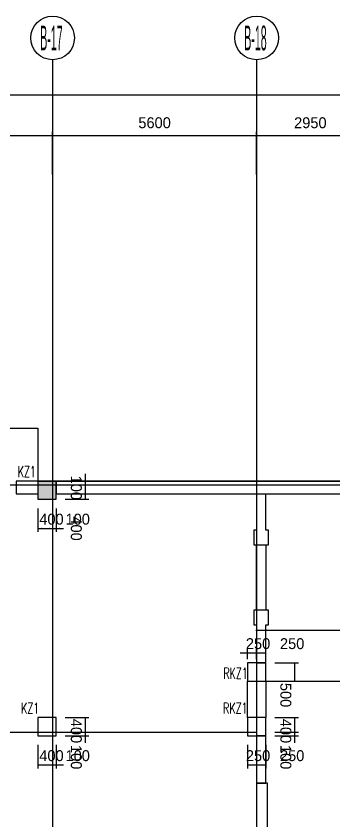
# Model space of a CAD drawing. Extents: x 387171 to 699106, y 11966 to 245688.
# Drawn here: x 592508 to 601229, y 221396 to 243519 of the extents above; entities that cross this region are included whole.
import ezdxf

# ---------------------------------------------------------------- set-up
doc = ezdxf.new("R2010")
doc.units = 0
doc.header["$LTSCALE"] = 100
doc.header["$MEASUREMENT"] = 0
for name, color, linetype in [('COLU', 7, 'Continuous'), ('DIM', 3, 'Continuous'), ('DOTE', 253, 'Continuous'), ('HATCH', 254, 'Continuous'), ('L-AXIS', 3, 'Continuous'), ('NUM', 7, 'Continuous'), ('Q-门框', 6, 'Continuous'), ('WALL', 3, 'Continuous')]:
    doc.layers.add(name, color=color, linetype=linetype)
doc.styles.add('hztxt', font='hztxt')
doc.styles.get("Standard").update_dxf_attribs({"font": 'standard'})
doc.dimstyles.get("Standard").update_dxf_attribs({"dimtxt": 300, "dimasz": 100, "dimexe": 100, "dimexo": 250, "dimgap": 100, "dimtad": 0, "dimtoh": 1, "dimdec": 0, "dimdsep": 46, "dimcen": 0.09, "dimclrt": 7, "dimadec": 0, "dimazin": 0, "dimtfac": 1, "dimtdec": 4, "dimtofl": 0, "dimtmove": 0, "dimatfit": 3, "dimfxl": 1, "dimtolj": 1, "dimtzin": 0, "dimarcsym": 0})

# ---------------------------------------------------------------- blocks, each defined once
blk = doc.blocks.new('*D397')
at = {"layer": 'L-AXIS', "color": 0, "linetype": 'ByBlock', "lineweight": -2}
for p, q in [((494858, 239398), (494858, 241456)), ((494858, 241356), (656958, 241356)), ((656958, 239398), (656958, 241456))]:
    blk.add_line(p, q, dxfattribs=at)
for points in [[(494858, 241356), (494958, 241372), (494958, 241339)], [(656958, 241356), (656858, 241339), (656858, 241372)]]:
    blk.add_solid(points, dxfattribs=at)
at = {"layer": 'L-AXIS', "color": 7, "linetype": 'Continuous', "lineweight": -2, "insert": (548151, 241706), "char_height": 300, "width": 1106.67, "attachment_point": 5, "style": 'hztxt'}
blk.add_mtext('162100', dxfattribs=at)
blk = doc.blocks.new('*D2875')
at = {"layer": 'L-AXIS', "color": 0, "linetype": 'ByBlock', "lineweight": -2}
for p, q in [((585258, 239163), (585258, 240335)), ((593508, 239163), (593508, 240335)), ((585258, 240235), (593508, 240235))]:
    blk.add_line(p, q, dxfattribs=at)
for points in [[(585258, 240235), (585358, 240251), (585358, 240218)], [(593508, 240235), (593408, 240218), (593408, 240251)]]:
    blk.add_solid(points, dxfattribs=at)
at = {"layer": 'L-AXIS', "color": 7, "linetype": 'Continuous', "lineweight": -2, "insert": (589383, 240585), "char_height": 300, "width": 780, "attachment_point": 5, "style": 'hztxt'}
blk.add_mtext('8250', dxfattribs=at)
blk = doc.blocks.new('*D1609')
at = {"layer": 'L-AXIS', "color": 0, "linetype": 'ByBlock', "lineweight": -2}
for p, q in [((593508, 239163), (593508, 240335)), ((599108, 239163), (599108, 240335)), ((593508, 240235), (599108, 240235))]:
    blk.add_line(p, q, dxfattribs=at)
for points in [[(593508, 240235), (593608, 240251), (593608, 240218)], [(599108, 240235), (599008, 240218), (599008, 240251)]]:
    blk.add_solid(points, dxfattribs=at)
at = {"layer": 'L-AXIS', "color": 7, "linetype": 'Continuous', "lineweight": -2, "insert": (596308, 240585), "char_height": 300, "width": 775, "attachment_point": 5, "style": 'hztxt'}
blk.add_mtext('5600', dxfattribs=at)
blk = doc.blocks.new('_AXISO')
blk.add_circle((0, 0), 0.5)
blk = doc.blocks.new('*D1567')
at = {"layer": 'L-AXIS', "color": 0, "linetype": 'ByBlock', "lineweight": -2}
for p, q in [((599108, 239163), (599108, 240335)), ((602058, 239163), (602058, 240335)), ((599108, 240235), (602058, 240235))]:
    blk.add_line(p, q, dxfattribs=at)
for points in [[(599108, 240235), (599208, 240251), (599208, 240218)], [(602058, 240235), (601958, 240218), (601958, 240251)]]:
    blk.add_solid(points, dxfattribs=at)
at = {"layer": 'L-AXIS', "color": 7, "linetype": 'Continuous', "lineweight": -2, "insert": (600583, 240585), "char_height": 300, "width": 775, "attachment_point": 5, "style": 'hztxt'}
blk.add_mtext('2950', dxfattribs=at)
blk = doc.blocks.new('*D358')
at = {"layer": 'DIM', "color": 0, "linetype": 'ByBlock', "lineweight": -2}
for p, q in [((598858, 223488), (598858, 222838)), ((599108, 223488), (599108, 222838)), ((598858, 222938), (599108, 222938))]:
    blk.add_line(p, q, dxfattribs=at)
for points in [[(598858, 222938), (598958, 222955), (598958, 222921)], [(599108, 222938), (599008, 222921), (599008, 222955)]]:
    blk.add_solid(points, dxfattribs=at)
at = {"layer": 'DIM', "color": 7, "linetype": 'Continuous', "lineweight": -2, "insert": (599148, 223188), "char_height": 300, "width": 566.67, "attachment_point": 5, "style": 'hztxt'}
blk.add_mtext('250', dxfattribs=at)
blk = doc.blocks.new('*D271')
at = {"layer": 'DIM', "color": 0, "linetype": 'ByBlock', "lineweight": -2}
for p, q in [((599108, 223488), (599108, 222838)), ((599358, 223488), (599358, 222838)), ((599108, 222938), (599358, 222938))]:
    blk.add_line(p, q, dxfattribs=at)
for points in [[(599108, 222938), (599208, 222955), (599208, 222921)], [(599358, 222938), (599258, 222921), (599258, 222955)]]:
    blk.add_solid(points, dxfattribs=at)
at = {"layer": 'DIM', "color": 7, "linetype": 'Continuous', "lineweight": -2, "insert": (600084, 223188), "char_height": 300, "width": 566.67, "attachment_point": 5, "style": 'hztxt'}
blk.add_mtext('250', dxfattribs=at)
blk = doc.blocks.new('*D2864')
at = {"layer": 'DIM', "color": 0, "linetype": 'ByBlock', "lineweight": -2}
for p, q in [((600158, 223538), (600158, 224038)), ((599608, 223838), (600258, 223838)), ((599608, 223738), (600258, 223738))]:
    blk.add_line(p, q, dxfattribs=at)
for points in [[(600158, 223838), (600141, 223938), (600175, 223938)], [(600158, 223738), (600175, 223638), (600141, 223638)]]:
    blk.add_solid(points, dxfattribs=at)
at = {"layer": 'DIM', "color": 7, "linetype": 'Continuous', "lineweight": -2, "insert": (599908, 223148), "char_height": 300, "width": 476.67, "attachment_point": 5, "rotation": 270, "style": 'hztxt'}
blk.add_mtext('100', dxfattribs=at)
blk = doc.blocks.new('*D2429')
at = {"layer": 'DIM', "color": 0, "linetype": 'ByBlock', "lineweight": -2}
for p, q in [((599608, 224238), (600258, 224238)), ((600158, 223838), (600158, 224238)), ((599608, 223838), (600258, 223838))]:
    blk.add_line(p, q, dxfattribs=at)
for points in [[(600158, 224238), (600175, 224138), (600141, 224138)], [(600158, 223838), (600141, 223938), (600175, 223938)]]:
    blk.add_solid(points, dxfattribs=at)
at = {"layer": 'DIM', "color": 7, "linetype": 'Continuous', "lineweight": -2, "insert": (599908, 223868), "char_height": 300, "width": 576.67, "attachment_point": 5, "rotation": 270, "style": 'hztxt'}
blk.add_mtext('400', dxfattribs=at)
blk = doc.blocks.new('*D1242')
at = {"layer": 'DIM', "color": 0, "linetype": 'ByBlock', "lineweight": -2}
for p, q in [((593108, 223488), (593108, 222838)), ((593508, 223488), (593508, 222838)), ((593108, 222938), (593508, 222938))]:
    blk.add_line(p, q, dxfattribs=at)
for points in [[(593108, 222938), (593208, 222955), (593208, 222921)], [(593508, 222938), (593408, 222921), (593408, 222955)]]:
    blk.add_solid(points, dxfattribs=at)
at = {"layer": 'DIM', "color": 7, "linetype": 'Continuous', "lineweight": -2, "insert": (593478, 223188), "char_height": 300, "width": 576.67, "attachment_point": 5, "style": 'hztxt'}
blk.add_mtext('400', dxfattribs=at)
blk = doc.blocks.new('*D770')
at = {"layer": 'DIM', "color": 0, "linetype": 'ByBlock', "lineweight": -2}
for p, q in [((593508, 223488), (593508, 222838)), ((593608, 223488), (593608, 222838)), ((593308, 222938), (593808, 222938))]:
    blk.add_line(p, q, dxfattribs=at)
for points in [[(593508, 222938), (593408, 222921), (593408, 222955)], [(593608, 222938), (593708, 222955), (593708, 222921)]]:
    blk.add_solid(points, dxfattribs=at)
at = {"layer": 'DIM', "color": 7, "linetype": 'Continuous', "lineweight": -2, "insert": (594198, 223188), "char_height": 300, "width": 476.67, "attachment_point": 5, "style": 'hztxt'}
blk.add_mtext('100', dxfattribs=at)
blk = doc.blocks.new('*D393')
at = {"layer": 'DIM', "color": 0, "linetype": 'ByBlock', "lineweight": -2}
for p, q in [((594408, 223538), (594408, 224038)), ((593858, 223838), (594508, 223838)), ((593858, 223738), (594508, 223738))]:
    blk.add_line(p, q, dxfattribs=at)
for points in [[(594408, 223838), (594391, 223938), (594425, 223938)], [(594408, 223738), (594425, 223638), (594391, 223638)]]:
    blk.add_solid(points, dxfattribs=at)
at = {"layer": 'DIM', "color": 7, "linetype": 'Continuous', "lineweight": -2, "insert": (594158, 223148), "char_height": 300, "width": 476.67, "attachment_point": 5, "rotation": 270, "style": 'hztxt'}
blk.add_mtext('100', dxfattribs=at)
blk = doc.blocks.new('*D304')
at = {"layer": 'DIM', "color": 0, "linetype": 'ByBlock', "lineweight": -2}
for p, q in [((593858, 224238), (594508, 224238)), ((594408, 223838), (594408, 224238)), ((593858, 223838), (594508, 223838))]:
    blk.add_line(p, q, dxfattribs=at)
for points in [[(594408, 224238), (594425, 224138), (594391, 224138)], [(594408, 223838), (594391, 223938), (594425, 223938)]]:
    blk.add_solid(points, dxfattribs=at)
at = {"layer": 'DIM', "color": 7, "linetype": 'Continuous', "lineweight": -2, "insert": (594158, 223868), "char_height": 300, "width": 576.67, "attachment_point": 5, "rotation": 270, "style": 'hztxt'}
blk.add_mtext('400', dxfattribs=at)
blk = doc.blocks.new('*D2897')
at = {"layer": 'DIM', "color": 0, "linetype": 'ByBlock', "lineweight": -2}
for p, q in [((598858, 225846), (598858, 226117)), ((599108, 225846), (599108, 226117)), ((598658, 226017), (599308, 226017))]:
    blk.add_line(p, q, dxfattribs=at)
for points in [[(598858, 226017), (598758, 226001), (598758, 226034)], [(599108, 226017), (599208, 226034), (599208, 226001)]]:
    blk.add_solid(points, dxfattribs=at)
at = {"layer": 'DIM', "color": 7, "linetype": 'Continuous', "lineweight": -2, "insert": (599148, 226267), "char_height": 300, "width": 566.67, "attachment_point": 5, "style": 'hztxt'}
blk.add_mtext('250', dxfattribs=at)
blk = doc.blocks.new('*D2464')
at = {"layer": 'DIM', "color": 0, "linetype": 'ByBlock', "lineweight": -2}
for p, q in [((599108, 225846), (599108, 226117)), ((599358, 225846), (599358, 226117)), ((599108, 226017), (599358, 226017))]:
    blk.add_line(p, q, dxfattribs=at)
for points in [[(599108, 226017), (599208, 226034), (599208, 226001)], [(599358, 226017), (599258, 226001), (599258, 226034)]]:
    blk.add_solid(points, dxfattribs=at)
at = {"layer": 'DIM', "color": 7, "linetype": 'Continuous', "lineweight": -2, "insert": (600084, 226267), "char_height": 300, "width": 566.67, "attachment_point": 5, "style": 'hztxt'}
blk.add_mtext('250', dxfattribs=at)
blk = doc.blocks.new('*D2028')
at = {"layer": 'DIM', "color": 0, "linetype": 'ByBlock', "lineweight": -2}
for p, q in [((599608, 225738), (600258, 225738)), ((600158, 225238), (600158, 225738)), ((599608, 225238), (600258, 225238))]:
    blk.add_line(p, q, dxfattribs=at)
for points in [[(600158, 225738), (600175, 225638), (600141, 225638)], [(600158, 225238), (600141, 225338), (600175, 225338)]]:
    blk.add_solid(points, dxfattribs=at)
at = {"layer": 'DIM', "color": 7, "linetype": 'Continuous', "lineweight": -2, "insert": (599908, 224855), "char_height": 300, "width": 566.67, "attachment_point": 5, "rotation": 270, "style": 'hztxt'}
blk.add_mtext('500', dxfattribs=at)
blk = doc.blocks.new('*D1947')
at = {"layer": 'DIM', "color": 0, "linetype": 'ByBlock', "lineweight": -2}
for p, q in [((593108, 229988), (593108, 229338)), ((593508, 229988), (593508, 229338)), ((593108, 229438), (593508, 229438))]:
    blk.add_line(p, q, dxfattribs=at)
for points in [[(593108, 229438), (593208, 229455), (593208, 229421)], [(593508, 229438), (593408, 229421), (593408, 229455)]]:
    blk.add_solid(points, dxfattribs=at)
at = {"layer": 'DIM', "color": 7, "linetype": 'Continuous', "lineweight": -2, "insert": (593478, 229688), "char_height": 300, "width": 576.67, "attachment_point": 5, "style": 'hztxt'}
blk.add_mtext('400', dxfattribs=at)
blk = doc.blocks.new('*D1541')
at = {"layer": 'DIM', "color": 0, "linetype": 'ByBlock', "lineweight": -2}
for p, q in [((593508, 229988), (593508, 229338)), ((593608, 229988), (593608, 229338)), ((593308, 229438), (593808, 229438))]:
    blk.add_line(p, q, dxfattribs=at)
for points in [[(593508, 229438), (593408, 229421), (593408, 229455)], [(593608, 229438), (593708, 229455), (593708, 229421)]]:
    blk.add_solid(points, dxfattribs=at)
at = {"layer": 'DIM', "color": 7, "linetype": 'Continuous', "lineweight": -2, "insert": (594198, 229688), "char_height": 300, "width": 476.67, "attachment_point": 5, "style": 'hztxt'}
blk.add_mtext('100', dxfattribs=at)
blk = doc.blocks.new('*D1074')
at = {"layer": 'DIM', "color": 0, "linetype": 'ByBlock', "lineweight": -2}
for p, q in [((593858, 230638), (594508, 230638)), ((594408, 230238), (594408, 230638)), ((593858, 230238), (594508, 230238))]:
    blk.add_line(p, q, dxfattribs=at)
for points in [[(594408, 230638), (594425, 230538), (594391, 230538)], [(594408, 230238), (594391, 230338), (594425, 230338)]]:
    blk.add_solid(points, dxfattribs=at)
at = {"layer": 'DIM', "color": 7, "linetype": 'Continuous', "lineweight": -2, "insert": (594158, 229432), "char_height": 300, "width": 576.67, "attachment_point": 5, "rotation": 270, "style": 'hztxt'}
blk.add_mtext('400', dxfattribs=at)
blk = doc.blocks.new('*D1040')
at = {"layer": 'DIM', "color": 0, "linetype": 'ByBlock', "lineweight": -2}
for p, q in [((593858, 230738), (594508, 230738)), ((594408, 230438), (594408, 230938)), ((593858, 230638), (594508, 230638))]:
    blk.add_line(p, q, dxfattribs=at)
for points in [[(594408, 230738), (594391, 230838), (594425, 230838)], [(594408, 230638), (594425, 230538), (594391, 230538)]]:
    blk.add_solid(points, dxfattribs=at)
at = {"layer": 'DIM', "color": 7, "linetype": 'Continuous', "lineweight": -2, "insert": (594158, 230552), "char_height": 300, "width": 476.67, "attachment_point": 5, "rotation": 270, "style": 'hztxt'}
blk.add_mtext('100', dxfattribs=at)

msp = doc.modelspace()

# ---------------------------------------------------------------- hatches: boundary and pattern name
at = {"layer": 'HATCH'}
msp.add_hatch(color=256, dxfattribs=at).paths.add_polyline_path([(593108.1, 230237.9), (593608.1, 230237.9), (593608.1, 230737.9), (593108.1, 230737.9)], flags=0)

# ---------------------------------------------------------------- linework, layer by layer
at = {"color": 6, "lineweight": 30}
msp.add_lwpolyline([(476181.3, 232428.8), (494258.1, 233154.4), (494258.1, 231537.9), (540808.1, 231537.9), (540808.1, 232387.9), (590208.1, 232387.9), (590208.1, 232187.9), (593108.1, 232187.9), (593108.1, 230737.9), (608058.1, 230737.9), (608058.1, 231687.9), (648158.1, 231687.9), (648158.1, 230737.9), (657058.1, 230737.9), (657158.1, 196187.9), (658248.2, 196187.9), (663075.9, 83077.9), (659946, 47787.8), (654318.1, 48286.9), (653832.2, 42808.4), (496133.5, 56794.9), (482757.4, 68610.1), (476181.3, 232428.8)], dxfattribs=at)
at = {"color": 2, "lineweight": 30}
msp.add_lwpolyline([(592508.1, 230737.9), (592508.1, 230387.9), (593108.1, 230387.9), (593108.1, 230237.9), (593608.1, 230237.9), (593608.1, 230387.9), (604008.1, 230387.9), (604008.1, 230737.9), (592508.1, 230737.9)], dxfattribs=at)
at = {"layer": 'COLU'}
for points in [[(593108.1, 230237.9), (593608.1, 230237.9), (593608.1, 230737.9), (593108.1, 230737.9)], [(598858.1, 225237.9), (599358.1, 225237.9), (599358.1, 225737.9), (598858.1, 225737.9)], [(593108.1, 223737.9), (593608.1, 223737.9), (593608.1, 224237.9), (593108.1, 224237.9)], [(598858.1, 223737.9), (599358.1, 223737.9), (599358.1, 224237.9), (598858.1, 224237.9)]]:
    msp.add_lwpolyline(points, close=True, dxfattribs=at)
at = {"layer": 'DOTE'}
for p, q in [((593508.1, 238913.1), (593508.1, 197087.9)), ((599108.1, 238913.1), (599108.1, 190087.9)), ((590108.1, 230637.9), (664810.3, 230637.9)), ((599084.7, 226637.9), (664768.6, 226637.9)), ((599084.7, 225237.9), (664768.6, 225237.9)), ((539629.1, 223837.9), (599108.1, 223837.9))]:
    msp.add_line(p, q, dxfattribs=at)
at = {"layer": 'L-AXIS'}
for p, q in [((593508.1, 242318.6), (593508.1, 238913.1)), ((593508.1, 242318.6), (593508.1, 238913.1)), ((593508.1, 242318.6), (593508.1, 238913.1)), ((599108.1, 242318.6), (599108.1, 238913.1)), ((599108.1, 242318.6), (599108.1, 238913.1)), ((599108.1, 242318.6), (599108.1, 238913.1))]:
    msp.add_line(p, q, dxfattribs=at)
at = {"layer": 'Q-门框'}
for points in [[(599108.1, 228987.9), (599358.1, 228987.9), (599358.1, 227187.9), (599108.1, 227187.9)], [(598858.1, 225237.9), (599358.1, 225237.9), (599358.1, 224237.9), (598858.1, 224237.9)]]:
    msp.add_lwpolyline(points, close=True, dxfattribs=at)
at = {"layer": 'WALL'}
for points in [[(599433.1, 229387.9), (599358.1, 229387.9), (599358.1, 230387.9), (604008.1, 230387.9), (604008.1, 230737.9), (593608.1, 230737.9), (593608.1, 230387.9), (599108.1, 230387.9), (599108.1, 229387.9), (599033.1, 229387.9), (599033.1, 228987.9), (599433.1, 228987.9)], [(599033.1, 227187.9), (599033.1, 226787.9), (599108.1, 226787.9), (599108.1, 225737.9), (599358.1, 225737.9), (599358.1, 226787.9), (599433.1, 226787.9), (599433.1, 227187.9)], [(599108.1, 223737.9), (599108.1, 222437.9), (599358.1, 222437.9), (599358.1, 223737.9)]]:
    msp.add_lwpolyline(points, close=True, dxfattribs=at)
msp.add_lwpolyline([(599108.1, 218937.9), (599408.1, 218937.9), (599408.1, 222437.9), (599108.1, 222437.9), (599108.1, 218937.9)], dxfattribs=at)

# ---------------------------------------------------------------- block references
at = {"layer": 'L-AXIS'}
ref = msp.add_blockref('_AXISO', (593508.1, 242918.6), dxfattribs=dict(at, xscale=1199.999999999997, yscale=1200, rotation=359.9996457873818))
ref.add_attrib('A', 'B-17', (593168.7, 242579.2), dxfattribs={"height": 678.82, "style": 'hztxt', "width": 0.320988})
ref = msp.add_blockref('_AXISO', (599108.1, 242918.6), dxfattribs=dict(at, xscale=1199.999999999997, yscale=1200, rotation=359.9996457873818))
ref.add_attrib('A', 'B-18', (598768.7, 242579.2), dxfattribs={"height": 678.82, "style": 'hztxt', "width": 0.320988})

# ---------------------------------------------------------------- texts
at = {"layer": 'NUM', "color": 200, "width": 0.7}
for p in [(592550.3, 230844), (592645.1, 224344)]:
    msp.add_text('KZ1', height=300, dxfattribs=at).set_placement(p)
at = {"layer": 'NUM', "color": 150, "width": 0.7}
for p in [(598195.3, 225304.5), (598187, 224344)]:
    msp.add_text('RKZ1', height=300, dxfattribs=at).set_placement(p)

# ---------------------------------------------------------------- dimensions: what is measured, and where the dimension line sits
at = {"layer": 'DIM', "color": 200}
for p1, p2, distance, picture, middle in [((593608.1, 230637.9), (593608.1, 230737.9), -800, '*D1040', (594158.1, 230939.9)), ((593608.1, 230237.9), (593608.1, 230637.9), -800, '*D1074', (594158.1, 230019.9)), ((593108.1, 230237.9), (593508.1, 230237.9), -800, '*D1947', (592890, 229687.9)), ((593508.1, 230237.9), (593608.1, 230237.9), -800, '*D1541', (593810, 229687.9)), ((598858.1, 225595.6), (599108.1, 225595.6), 421.9, '*D2897', (598640, 226267.5)), ((599108.1, 225595.6), (599358.1, 225595.6), 421.9, '*D2464', (599576.1, 226267.5)), ((599358.1, 225237.9), (599358.1, 225737.9), -800, '*D2028', (599908.1, 225487.9)), ((593608.1, 223837.9), (593608.1, 224237.9), -800, '*D304', (594158.1, 224456)), ((599358.1, 223837.9), (599358.1, 224237.9), -800, '*D2429', (599908.1, 224456)), ((593608.1, 223737.9), (593608.1, 223837.9), -800, '*D393', (594158.1, 223536)), ((599358.1, 223737.9), (599358.1, 223837.9), -800, '*D2864', (599908.1, 223536)), ((593108.1, 223737.9), (593508.1, 223737.9), -800, '*D1242', (592890, 223187.9)), ((593508.1, 223737.9), (593608.1, 223737.9), -800, '*D770', (593810, 223187.9)), ((598858.1, 223737.9), (599108.1, 223737.9), -800, '*D358', (598640, 223187.9)), ((599108.1, 223737.9), (599358.1, 223737.9), -800, '*D271', (599576.1, 223187.9))]:
    dim = msp.add_aligned_dim(p1=p1, p2=p2, distance=distance, dimstyle='Standard', dxfattribs=at)
    dim.commit()
    dim.dimension.update_dxf_attribs({"geometry": picture, "text_midpoint": middle})
at = {"layer": 'L-AXIS'}
for base, p1, p2, picture, middle in [((656958.1, 241355.5), (494858.1, 239148.3), (656958.1, 239148.3), '*D397', (548150.6, 241705.5)), ((593508.1, 240234.6), (585258.1, 238913.1), (593508.1, 238913.1), '*D2875', (589383.1, 240584.6)), ((599108.1, 240234.6), (593508.1, 238913.1), (599108.1, 238913.1), '*D1609', (596308.1, 240584.6)), ((602058.1, 240234.6), (599108.1, 238913.1), (602058.1, 238913.1), '*D1567', (600583.1, 240584.6))]:
    dim = msp.add_linear_dim(base=base, p1=p1, p2=p2, dimstyle='Standard', dxfattribs=at)
    dim.commit()
    dim.dimension.update_dxf_attribs({"geometry": picture, "text_midpoint": middle})

doc.saveas('drawing.dxf')
